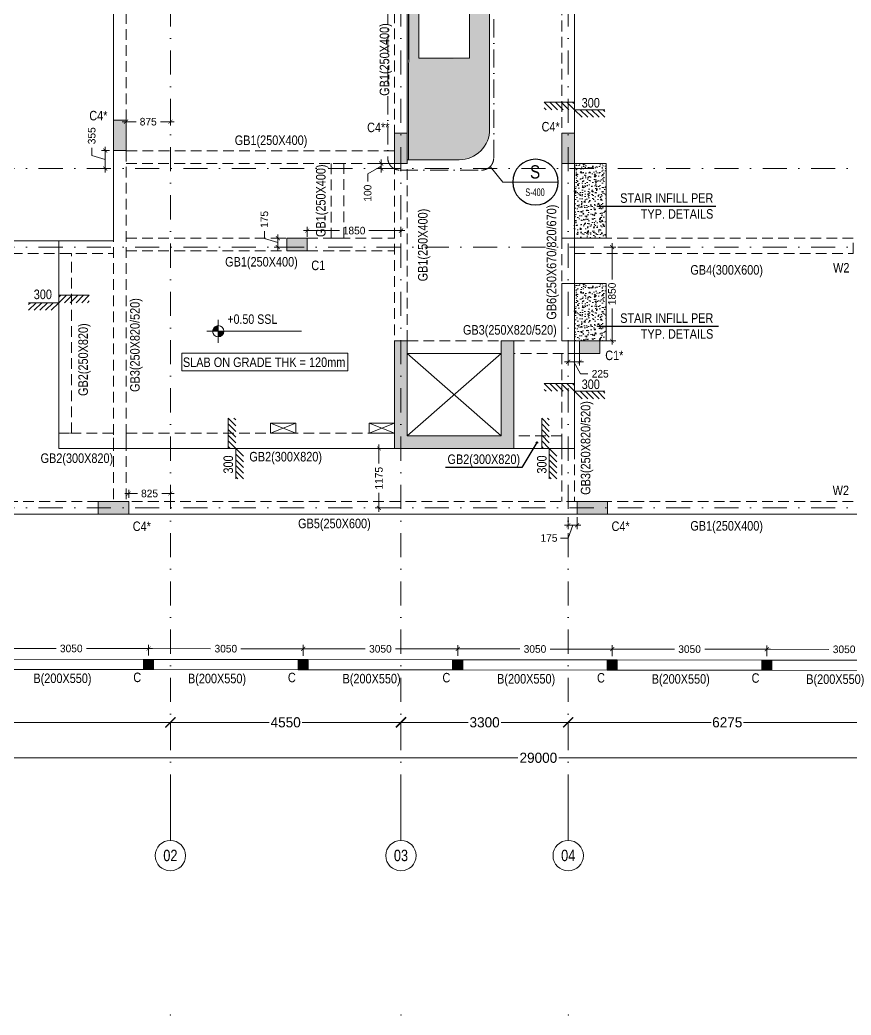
# Model space of a CAD drawing. Header units: millimetres. Extents: x -1760 to 80452, y -34880 to 8596.
# Drawn here: x 13331 to 29732, y -34880 to -15235 of the extents above; entities that cross this region are included whole.
import ezdxf
from ezdxf.enums import TextEntityAlignment as Align

# ---------------------------------------------------------------- set-up
doc = ezdxf.new("R2010")
doc.units = ezdxf.units.MM
doc.header["$LTSCALE"] = 75
for name, pattern in [('Dash Dot 3_16_', [7.9375, 4.7625, -1.5875, 0, -1.5875]), ('DASHDOT2', [12.7, 6.35, -3.175, 0, -3.175]), ('Dot & Dashed', [502.708322, 238.125, -132.291667, 0, -132.291655]), ('Hidden Line', [4.233333, 2.822222, -1.411111])]:
    doc.linetypes.add(name, pattern=pattern)
for name, color, linetype in [('00_A_GRIDS.3D', 1, 'Continuous'), ('02_A_GRIDS.3D', 1, 'Continuous'), ('133-5F Grid$0$A_DIM 75', 1, 'Continuous'), ('133-EDEN HILLS- Grid$0$A_DIM 75', 1, 'Continuous'), ('STR SLABS', 3, 'Continuous')]:
    doc.layers.add(name, color=color, linetype=linetype)
for name, color, linetype, lineweight in [('A-ANNO-SYMB', 150, 'Continuous', 9), ('G-ANNO-DIMS', 111, 'Continuous', 9), ('S-BEAM-IDEN', 2, 'Continuous', 9), ('S-COL', 3, 'Continuous', 13), ('S-COLS-IDEN', 171, 'Continuous', 9), ('S-HATCH', 8, 'Continuous', 9), ('S-SLAB', 3, 'Continuous', 13), ('S-STRS-____-OTLN', 31, 'Continuous', 9), ('TXT', 11, 'Continuous', 9)]:
    doc.layers.add(name, color=color, linetype=linetype, lineweight=lineweight)
doc.styles.add('133-5F Grid$0$TEXT 75', font='GOTHIC.TTF', dxfattribs={"height": 150})
doc.styles.add('236 - NAS Mall_CD_GF Plan$0$TEXT 500', font='GOTHIC.TTF', dxfattribs={"height": 350})
doc.styles.add('Arial', font='arial.ttf', dxfattribs={"width": 0.8, "height": 187.5})
doc.styles.add('Arial Narrow_1', font='ARIALN.TTF', dxfattribs={"height": 187.5})
doc.styles.add('Arial Narrow_2', font='ARIALN.TTF', dxfattribs={"height": 262.5})
doc.styles.add('Arial Narrow_3', font='ARIALN.TTF', dxfattribs={"width": 0.8, "height": 150})
doc.styles.add('GENERATED_STYLE_3', font='arial.ttf', dxfattribs={"width": 0.8})
doc.styles.add('TEXT 100', font='GOTHIC.TTF', dxfattribs={"height": 200})
doc.dimstyles.new('133-5F Grid$0$DIM 75', dxfattribs={"dimtxt": 150, "dimasz": 80, "dimexe": 75, "dimexo": 75, "dimgap": 75, "dimtad": 0, "dimdec": 0, "dimrnd": 5, "dimzin": 0, "dimdsep": 46, "dimtxsty": '133-5F Grid$0$TEXT 75', "dimblk": '133-5F Grid$0$_ARCHTICK', "dimcen": 0, "dimdle": 75, "dimclrd": 256, "dimclre": 256, "dimclrt": 256, "dimadec": 0, "dimazin": 0, "dimtfac": 1, "dimtdec": 0, "dimtmove": 1, "dimatfit": 3, "dimfxl": 160, "dimfxlon": 1, "dimtolj": 1, "dimtzin": 0, "dimlwd": 0, "dimlwe": 0, "dimarcsym": 0})
doc.dimstyles.new('236 - NAS Mall_CD_GF Plan$0$DIM 500', dxfattribs={"dimtxt": 350, "dimasz": 300, "dimexe": 0, "dimexo": 0, "dimgap": 25, "dimtad": 0, "dimdec": 0, "dimrnd": 5, "dimzin": 0, "dimdsep": 46, "dimtxsty": '236 - NAS Mall_CD_GF Plan$0$TEXT 500', "dimblk": '236 - NAS Mall_CD_GF Plan$0$_ARCHTICK', "dimcen": 0, "dimdle": 300, "dimclrd": 256, "dimclre": 256, "dimclrt": 256, "dimadec": 0, "dimazin": 0, "dimtfac": 1, "dimtdec": 0, "dimtmove": 1, "dimatfit": 3, "dimfxl": 1000, "dimfxlon": 1, "dimtolj": 1, "dimtzin": 0, "dimlwd": 0, "dimlwe": 0, "dimarcsym": 0})

# ---------------------------------------------------------------- blocks, each defined once
blk = doc.blocks.new('133-5F Grid$0$_ARCHTICK')
at = {"color": 0, "linetype": 'ByBlock', "const_width": 0.15}
blk.add_lwpolyline([(-0.5, -0.5), (0.5, 0.5)], dxfattribs=at)
blk = doc.blocks.new('*D26')
at = {"layer": '133-EDEN HILLS- Grid$0$A_DIM 75', "lineweight": 0, "transparency": 16777216}
for p, q in [((14748, -17912), (14748, -17762)), ((15100, -17815), (14939, -17815)), ((15014, -17740), (15014, -18245)), ((15014, -17992), (14748, -17912)), ((15095, -18170), (14939, -18170))]:
    blk.add_line(p, q, dxfattribs=at)
at = {"layer": 'Defpoints', "color": 0, "transparency": 16777216}
for p in [(15175, -17815), (15014, -18170), (15170, -18170)]:
    blk.add_point(p, dxfattribs=at)
at = {"layer": '133-EDEN HILLS- Grid$0$A_DIM 75', "lineweight": 0, "transparency": 16777216, "xscale": 80, "yscale": 80, "zscale": 80}
for p, rotation in [((15014, -17815), 90), ((15014, -18170), 270)]:
    blk.add_blockref('133-5F Grid$0$_ARCHTICK', p, dxfattribs=dict(at, rotation=rotation))
at = {"layer": '133-EDEN HILLS- Grid$0$A_DIM 75', "transparency": 16777216, "insert": (14748, -17522), "char_height": 150, "attachment_point": 5, "rotation": 90, "style": '133-5F Grid$0$TEXT 75'}
blk.add_mtext('\\A1;355', dxfattribs=at)
blk = doc.blocks.new('*D27')
at = {"layer": '133-EDEN HILLS- Grid$0$A_DIM 75', "lineweight": 0, "transparency": 16777216}
for p, q in [((15350, -17245), (15622, -17245)), ((15425, -17320), (15425, -17170)), ((16375, -17245), (16103, -17245)), ((16300, -17320), (16300, -17170))]:
    blk.add_line(p, q, dxfattribs=at)
at = {"layer": 'Defpoints', "color": 0, "transparency": 16777216}
for p in [(15425, -17245), (15425, -17395), (16300, -17395)]:
    blk.add_point(p, dxfattribs=at)
at = {"layer": '133-EDEN HILLS- Grid$0$A_DIM 75', "lineweight": 0, "transparency": 16777216, "xscale": 80, "yscale": 80, "zscale": 80, "rotation": 180}
blk.add_blockref('133-5F Grid$0$_ARCHTICK', (15425, -17245), dxfattribs=at)
at = {"layer": '133-EDEN HILLS- Grid$0$A_DIM 75', "lineweight": 0, "transparency": 16777216, "xscale": 80, "yscale": 80, "zscale": 80}
blk.add_blockref('133-5F Grid$0$_ARCHTICK', (16300, -17245), dxfattribs=at)
at = {"layer": '133-EDEN HILLS- Grid$0$A_DIM 75', "transparency": 16777216, "insert": (15863, -17245), "char_height": 150, "attachment_point": 5, "style": '133-5F Grid$0$TEXT 75'}
blk.add_mtext('\\A1;875', dxfattribs=at)
blk = doc.blocks.new('*D28')
at = {"layer": '133-EDEN HILLS- Grid$0$A_DIM 75', "lineweight": 0, "transparency": 16777216}
for p, q in [((20619, -18070), (20384, -18070)), ((20459, -18070), (20459, -17990)), ((20459, -18170), (20459, -18070)), ((20459, -18170), (20459, -18070)), ((20459, -18120), (20193, -18275)), ((20619, -18170), (20384, -18170)), ((20459, -18170), (20459, -18250)), ((20193, -18275), (20193, -18425))]:
    blk.add_line(p, q, dxfattribs=at)
at = {"layer": 'Defpoints', "color": 0, "transparency": 16777216}
for p in [(20459, -18070), (20809, -18070), (20809, -18170)]:
    blk.add_point(p, dxfattribs=at)
at = {"layer": '133-EDEN HILLS- Grid$0$A_DIM 75', "lineweight": 0, "transparency": 16777216, "xscale": 80, "yscale": 80, "zscale": 80}
for p, rotation in [((20459, -18070), 270), ((20459, -18170), 90)]:
    blk.add_blockref('133-5F Grid$0$_ARCHTICK', p, dxfattribs=dict(at, rotation=rotation))
at = {"layer": '133-EDEN HILLS- Grid$0$A_DIM 75', "transparency": 16777216, "insert": (20193, -18655), "char_height": 150, "attachment_point": 5, "rotation": 90, "style": '133-5F Grid$0$TEXT 75'}
blk.add_mtext('\\A1;100', dxfattribs=at)
blk = doc.blocks.new('*D33')
at = {"layer": '133-EDEN HILLS- Grid$0$A_DIM 75', "lineweight": 0, "transparency": 16777216}
for p, q in [((15477, -24670), (15477, -24509)), ((16300, -24670), (16300, -24509)), ((15402, -24584), (15648, -24584)), ((16375, -24584), (16129, -24584))]:
    blk.add_line(p, q, dxfattribs=at)
at = {"layer": 'Defpoints', "color": 0, "transparency": 16777216}
for p in [(15477, -24745), (16300, -24584), (16300, -24745)]:
    blk.add_point(p, dxfattribs=at)
at = {"layer": '133-EDEN HILLS- Grid$0$A_DIM 75', "lineweight": 0, "transparency": 16777216, "xscale": 80, "yscale": 80, "zscale": 80, "rotation": 180}
blk.add_blockref('133-5F Grid$0$_ARCHTICK', (15477, -24584), dxfattribs=at)
at = {"layer": '133-EDEN HILLS- Grid$0$A_DIM 75', "lineweight": 0, "transparency": 16777216, "xscale": 80, "yscale": 80, "zscale": 80}
blk.add_blockref('133-5F Grid$0$_ARCHTICK', (16300, -24584), dxfattribs=at)
at = {"layer": '133-EDEN HILLS- Grid$0$A_DIM 75', "transparency": 16777216, "insert": (15889, -24584), "char_height": 150, "attachment_point": 5, "style": '133-5F Grid$0$TEXT 75'}
blk.add_mtext('\\A1;825', dxfattribs=at)
blk = doc.blocks.new('*D35')
at = {"layer": '133-EDEN HILLS- Grid$0$A_DIM 75', "lineweight": 0, "transparency": 16777216}
for p, q in [((20575, -23695), (20340, -23695)), ((20415, -23620), (20415, -23995)), ((20415, -24945), (20415, -24570)), ((20575, -24870), (20340, -24870))]:
    blk.add_line(p, q, dxfattribs=at)
at = {"layer": 'Defpoints', "color": 0, "transparency": 16777216}
for p in [(20725, -23695), (20415, -24870), (20725, -24870)]:
    blk.add_point(p, dxfattribs=at)
at = {"layer": '133-EDEN HILLS- Grid$0$A_DIM 75', "lineweight": 0, "transparency": 16777216, "xscale": 80, "yscale": 80, "zscale": 80}
for p, rotation in [((20415, -23695), 90), ((20415, -24870), 270)]:
    blk.add_blockref('133-5F Grid$0$_ARCHTICK', p, dxfattribs=dict(at, rotation=rotation))
at = {"layer": '133-EDEN HILLS- Grid$0$A_DIM 75', "transparency": 16777216, "insert": (20415, -24283), "char_height": 150, "attachment_point": 5, "rotation": 90, "style": '133-5F Grid$0$TEXT 75'}
blk.add_mtext('\\A1;1175', dxfattribs=at)
blk = doc.blocks.new('*D13')
at = {"layer": '133-EDEN HILLS- Grid$0$A_DIM 75', "lineweight": 0, "transparency": 16777216}
for p, q in [((24150, -25051), (24150, -25286)), ((24325, -25051), (24325, -25286)), ((24400, -25211), (24075, -25211)), ((24238, -25211), (24150, -25463)), ((24150, -25463), (24000, -25463))]:
    blk.add_line(p, q, dxfattribs=at)
at = {"layer": 'Defpoints', "color": 0, "transparency": 16777216}
for p in [(24150, -24745), (24325, -24745), (24150, -25211)]:
    blk.add_point(p, dxfattribs=at)
at = {"layer": '133-EDEN HILLS- Grid$0$A_DIM 75', "lineweight": 0, "transparency": 16777216, "xscale": 80, "yscale": 80, "zscale": 80, "rotation": 180}
blk.add_blockref('133-5F Grid$0$_ARCHTICK', (24150, -25211), dxfattribs=at)
at = {"layer": '133-EDEN HILLS- Grid$0$A_DIM 75', "lineweight": 0, "transparency": 16777216, "xscale": 80, "yscale": 80, "zscale": 80}
blk.add_blockref('133-5F Grid$0$_ARCHTICK', (24325, -25211), dxfattribs=at)
at = {"layer": '133-EDEN HILLS- Grid$0$A_DIM 75', "transparency": 16777216, "insert": (23771, -25463), "char_height": 150, "attachment_point": 5, "style": '133-5F Grid$0$TEXT 75'}
blk.add_mtext('\\A1;175', dxfattribs=at)
blk = doc.blocks.new('*D14')
at = {"layer": '133-EDEN HILLS- Grid$0$A_DIM 75', "lineweight": 0, "transparency": 16777216}
for p, q in [((24450, -21985), (24075, -21985)), ((24150, -21825), (24150, -22060)), ((24262, -21985), (24390, -22221)), ((24375, -21825), (24375, -22060)), ((24390, -22221), (24540, -22221))]:
    blk.add_line(p, q, dxfattribs=at)
at = {"layer": 'Defpoints', "color": 0, "transparency": 16777216}
for p in [(24150, -21570), (24375, -21570), (24150, -21985)]:
    blk.add_point(p, dxfattribs=at)
at = {"layer": '133-EDEN HILLS- Grid$0$A_DIM 75', "lineweight": 0, "transparency": 16777216, "xscale": 80, "yscale": 80, "zscale": 80, "rotation": 180}
blk.add_blockref('133-5F Grid$0$_ARCHTICK', (24150, -21985), dxfattribs=at)
at = {"layer": '133-EDEN HILLS- Grid$0$A_DIM 75', "lineweight": 0, "transparency": 16777216, "xscale": 80, "yscale": 80, "zscale": 80}
blk.add_blockref('133-5F Grid$0$_ARCHTICK', (24375, -21985), dxfattribs=at)
at = {"layer": '133-EDEN HILLS- Grid$0$A_DIM 75', "transparency": 16777216, "insert": (24781, -22221), "char_height": 150, "attachment_point": 5, "style": '133-5F Grid$0$TEXT 75'}
blk.add_mtext('\\A1;225', dxfattribs=at)
blk = doc.blocks.new('*D15')
at = {"layer": '133-EDEN HILLS- Grid$0$A_DIM 75', "lineweight": 0, "transparency": 16777216}
for p, q in [((25014, -19645), (25014, -20357)), ((24854, -19720), (25089, -19720)), ((25014, -21645), (25014, -20933)), ((24862, -21570), (25089, -21570))]:
    blk.add_line(p, q, dxfattribs=at)
at = {"layer": 'Defpoints', "color": 0, "transparency": 16777216}
for p in [(24683, -19720), (25014, -19720), (24787, -21570)]:
    blk.add_point(p, dxfattribs=at)
at = {"layer": '133-EDEN HILLS- Grid$0$A_DIM 75', "lineweight": 0, "transparency": 16777216, "xscale": 80, "yscale": 80, "zscale": 80}
for p, rotation in [((25014, -19720), 90), ((25014, -21570), 270)]:
    blk.add_blockref('133-5F Grid$0$_ARCHTICK', p, dxfattribs=dict(at, rotation=rotation))
at = {"layer": '133-EDEN HILLS- Grid$0$A_DIM 75', "transparency": 16777216, "insert": (25014, -20645), "char_height": 150, "attachment_point": 5, "rotation": 90, "style": '133-5F Grid$0$TEXT 75'}
blk.add_mtext('\\A1;1850', dxfattribs=at)
blk = doc.blocks.new('*D16')
at = {"layer": '133-EDEN HILLS- Grid$0$A_DIM 75', "lineweight": 0, "transparency": 16777216}
for p, q in [((18155, -19553), (18155, -19403)), ((18420, -19632), (18155, -19553)), ((18580, -19545), (18345, -19545)), ((18420, -19470), (18420, -19795)), ((18580, -19720), (18345, -19720))]:
    blk.add_line(p, q, dxfattribs=at)
at = {"layer": 'Defpoints', "color": 0, "transparency": 16777216}
for p in [(19000, -19545), (18420, -19720), (19000, -19720)]:
    blk.add_point(p, dxfattribs=at)
at = {"layer": '133-EDEN HILLS- Grid$0$A_DIM 75', "lineweight": 0, "transparency": 16777216, "xscale": 80, "yscale": 80, "zscale": 80}
for p, rotation in [((18420, -19545), 90), ((18420, -19720), 270)]:
    blk.add_blockref('133-5F Grid$0$_ARCHTICK', p, dxfattribs=dict(at, rotation=rotation))
at = {"layer": '133-EDEN HILLS- Grid$0$A_DIM 75', "transparency": 16777216, "insert": (18155, -19174), "char_height": 150, "attachment_point": 5, "rotation": 90, "style": '133-5F Grid$0$TEXT 75'}
blk.add_mtext('\\A1;175', dxfattribs=at)
blk = doc.blocks.new('*D17')
at = {"layer": '133-EDEN HILLS- Grid$0$A_DIM 75', "lineweight": 0, "transparency": 16777216}
for p, q in [((18925, -19395), (19637, -19395)), ((19000, -19520), (19000, -19320)), ((20925, -19395), (20213, -19395)), ((20850, -19520), (20850, -19320))]:
    blk.add_line(p, q, dxfattribs=at)
at = {"layer": 'Defpoints', "color": 0, "transparency": 16777216}
for p in [(20850, -19395), (19000, -19595), (20850, -19595)]:
    blk.add_point(p, dxfattribs=at)
at = {"layer": '133-EDEN HILLS- Grid$0$A_DIM 75', "lineweight": 0, "transparency": 16777216, "xscale": 80, "yscale": 80, "zscale": 80, "rotation": 180}
blk.add_blockref('133-5F Grid$0$_ARCHTICK', (19000, -19395), dxfattribs=at)
at = {"layer": '133-EDEN HILLS- Grid$0$A_DIM 75', "lineweight": 0, "transparency": 16777216, "xscale": 80, "yscale": 80, "zscale": 80}
blk.add_blockref('133-5F Grid$0$_ARCHTICK', (20850, -19395), dxfattribs=at)
at = {"layer": '133-EDEN HILLS- Grid$0$A_DIM 75', "transparency": 16777216, "insert": (19925, -19395), "char_height": 150, "attachment_point": 5, "style": '133-5F Grid$0$TEXT 75'}
blk.add_mtext('\\A1;1850', dxfattribs=at)
blk = doc.blocks.new('Standard grid marker')
at = {"layer": '00_A_GRIDS.3D', "linetype": 'DASHDOT2', "lineweight": 0}
blk.add_line((1000, 0), (33692, 0), dxfattribs=at)
at = {"layer": '00_A_GRIDS.3D', "linetype": 'Dot & Dashed', "lineweight": 0}
blk.add_line((33692, 0), (34692, 0), dxfattribs=at)
at = {"layer": '00_A_GRIDS.3D', "linetype": 'Continuous', "lineweight": 0}
blk.add_circle((34992, 0), 300, dxfattribs=at)
at = {"layer": '00_A_GRIDS.3D', "linetype": 'Dot & Dashed', "lineweight": 0}
blk.add_point((38140, 0), dxfattribs=at)
blk.add_point((38140, 0), dxfattribs=at)
at = {"layer": '00_A_GRIDS.3D', "lineweight": 0, "style": 'GENERATED_STYLE_3'}
for tag, p in [('AC_MarkerText_1_0', (-464, -51)), ('AC_MarkerText_1_1', (34828, -51))]:
    blk.add_attdef(tag, text='', height=225, rotation=90, dxfattribs=at).set_placement(p, align=Align.TOP_CENTER)
blk = doc.blocks.new('Standard grid marker_2')
at = {"layer": '00_A_GRIDS.3D', "linetype": 'DASHDOT2', "lineweight": 0}
blk.add_line((1000, 0), (50581, 0), dxfattribs=at)
at = {"layer": '00_A_GRIDS.3D', "lineweight": 0, "style": 'GENERATED_STYLE_3'}
for tag, p in [('AC_MarkerText_1_0', (-300, -215)), ('AC_MarkerText_1_1', (51881, -215))]:
    blk.add_attdef(tag, text='', height=225, rotation=180, dxfattribs=at).set_placement(p, align=Align.TOP_CENTER)
blk = doc.blocks.new('236 - NAS Mall_CD_GF Plan$0$_ARCHTICK')
at = {"color": 0, "linetype": 'ByBlock', "const_width": 0.15}
blk.add_lwpolyline([(-0.5, -0.5), (0.5, 0.5)], dxfattribs=at)
blk = doc.blocks.new('*D56')
at = {"layer": '02_A_GRIDS.3D', "lineweight": 0, "transparency": 16777216}
for p, q in [((9075, -29102), (12519, -29102)), ((9375, -29524), (9375, -29102)), ((16600, -29102), (13156, -29102)), ((16300, -29524), (16300, -29102))]:
    blk.add_line(p, q, dxfattribs=at)
at = {"layer": 'Defpoints', "color": 0, "transparency": 16777216}
for p in [(16300, -29102), (9375, -29524), (16300, -29524)]:
    blk.add_point(p, dxfattribs=at)
at = {"layer": '02_A_GRIDS.3D', "lineweight": 0, "transparency": 16777216, "xscale": 200, "yscale": 200, "zscale": 200, "rotation": 180}
blk.add_blockref('236 - NAS Mall_CD_GF Plan$0$_ARCHTICK', (9375, -29102), dxfattribs=at)
at = {"layer": '02_A_GRIDS.3D', "lineweight": 0, "transparency": 16777216, "xscale": 200, "yscale": 200, "zscale": 200}
blk.add_blockref('236 - NAS Mall_CD_GF Plan$0$_ARCHTICK', (16300, -29102), dxfattribs=at)
at = {"layer": '02_A_GRIDS.3D', "transparency": 16777216, "insert": (12838, -29102), "char_height": 200, "attachment_point": 5, "style": 'TEXT 100'}
blk.add_mtext('\\A1;6925', dxfattribs=at)
blk = doc.blocks.new('*D57')
at = {"layer": '02_A_GRIDS.3D', "lineweight": 0, "transparency": 16777216}
for p, q in [((16000, -29102), (18249, -29102)), ((16300, -29524), (16300, -29102)), ((21150, -29102), (18901, -29102)), ((20850, -29524), (20850, -29102))]:
    blk.add_line(p, q, dxfattribs=at)
at = {"layer": 'Defpoints', "color": 0, "transparency": 16777216}
for p in [(20850, -29102), (16300, -29524), (20850, -29524)]:
    blk.add_point(p, dxfattribs=at)
at = {"layer": '02_A_GRIDS.3D', "lineweight": 0, "transparency": 16777216, "xscale": 200, "yscale": 200, "zscale": 200, "rotation": 180}
blk.add_blockref('236 - NAS Mall_CD_GF Plan$0$_ARCHTICK', (16300, -29102), dxfattribs=at)
at = {"layer": '02_A_GRIDS.3D', "lineweight": 0, "transparency": 16777216, "xscale": 200, "yscale": 200, "zscale": 200}
blk.add_blockref('236 - NAS Mall_CD_GF Plan$0$_ARCHTICK', (20850, -29102), dxfattribs=at)
at = {"layer": '02_A_GRIDS.3D', "transparency": 16777216, "insert": (18575, -29102), "char_height": 200, "attachment_point": 5, "style": 'TEXT 100'}
blk.add_mtext('\\A1;4550', dxfattribs=at)
blk = doc.blocks.new('*D58')
at = {"layer": '02_A_GRIDS.3D', "lineweight": 0, "transparency": 16777216}
for p, q in [((20550, -29102), (22176, -29102)), ((20850, -29524), (20850, -29102)), ((24450, -29102), (22824, -29102)), ((24150, -29524), (24150, -29102))]:
    blk.add_line(p, q, dxfattribs=at)
at = {"layer": 'Defpoints', "color": 0, "transparency": 16777216}
for p in [(24150, -29102), (20850, -29524), (24150, -29524)]:
    blk.add_point(p, dxfattribs=at)
at = {"layer": '02_A_GRIDS.3D', "lineweight": 0, "transparency": 16777216, "xscale": 200, "yscale": 200, "zscale": 200, "rotation": 180}
blk.add_blockref('236 - NAS Mall_CD_GF Plan$0$_ARCHTICK', (20850, -29102), dxfattribs=at)
at = {"layer": '02_A_GRIDS.3D', "lineweight": 0, "transparency": 16777216, "xscale": 200, "yscale": 200, "zscale": 200}
blk.add_blockref('236 - NAS Mall_CD_GF Plan$0$_ARCHTICK', (24150, -29102), dxfattribs=at)
at = {"layer": '02_A_GRIDS.3D', "transparency": 16777216, "insert": (22500, -29102), "char_height": 200, "attachment_point": 5, "style": 'TEXT 100'}
blk.add_mtext('\\A1;3300', dxfattribs=at)
blk = doc.blocks.new('*D59')
at = {"layer": '02_A_GRIDS.3D', "lineweight": 0, "transparency": 16777216}
for p, q in [((23850, -29102), (26969, -29102)), ((24150, -29524), (24150, -29102)), ((30725, -29102), (27606, -29102)), ((30425, -29524), (30425, -29102))]:
    blk.add_line(p, q, dxfattribs=at)
at = {"layer": 'Defpoints', "color": 0, "transparency": 16777216}
for p in [(30425, -29102), (24150, -29524), (30425, -29524)]:
    blk.add_point(p, dxfattribs=at)
at = {"layer": '02_A_GRIDS.3D', "lineweight": 0, "transparency": 16777216, "xscale": 200, "yscale": 200, "zscale": 200, "rotation": 180}
blk.add_blockref('236 - NAS Mall_CD_GF Plan$0$_ARCHTICK', (24150, -29102), dxfattribs=at)
at = {"layer": '02_A_GRIDS.3D', "lineweight": 0, "transparency": 16777216, "xscale": 200, "yscale": 200, "zscale": 200}
blk.add_blockref('236 - NAS Mall_CD_GF Plan$0$_ARCHTICK', (30425, -29102), dxfattribs=at)
at = {"layer": '02_A_GRIDS.3D', "transparency": 16777216, "insert": (27288, -29102), "char_height": 200, "attachment_point": 5, "style": 'TEXT 100'}
blk.add_mtext('\\A1;6275', dxfattribs=at)
blk = doc.blocks.new('*D61')
at = {"layer": '02_A_GRIDS.3D', "lineweight": 0, "transparency": 16777216}
for p, q in [((9375, -29380), (9375, -29802)), ((38375, -29380), (38375, -29802)), ((9075, -29802), (23159, -29802)), ((38675, -29802), (23963, -29802))]:
    blk.add_line(p, q, dxfattribs=at)
at = {"layer": 'Defpoints', "color": 0, "transparency": 16777216}
for p in [(9375, -29380), (38375, -29380), (38375, -29802)]:
    blk.add_point(p, dxfattribs=at)
at = {"layer": '02_A_GRIDS.3D', "lineweight": 0, "transparency": 16777216, "xscale": 200, "yscale": 200, "zscale": 200, "rotation": 180}
blk.add_blockref('236 - NAS Mall_CD_GF Plan$0$_ARCHTICK', (9375, -29802), dxfattribs=at)
at = {"layer": '02_A_GRIDS.3D', "lineweight": 0, "transparency": 16777216, "xscale": 200, "yscale": 200, "zscale": 200}
blk.add_blockref('236 - NAS Mall_CD_GF Plan$0$_ARCHTICK', (38375, -29802), dxfattribs=at)
at = {"layer": '02_A_GRIDS.3D', "transparency": 16777216, "insert": (23561, -29802), "char_height": 200, "attachment_point": 5, "style": 'TEXT 100'}
blk.add_mtext('\\A1;29000', dxfattribs=at)
blk = doc.blocks.new('WYE_ST-ANN_S_SLAB STEP_R13 - WYE_ST-ANN_S_SLAB STEP_R13-611013-VILLA E - LOWER ROOF')
at = {"layer": 'TXT'}
for p, q in [((-7.5, 0), (-8.01, -0.51)), ((0, 0), (-8.01, 0)), ((-6, 0), (-8, -2)), ((-4.5, 0), (-6.5, -2)), ((-3, 0), (-5, -2)), ((-1.5, 0), (-3.5, -2)), ((0, 0), (-2, -2)), ((0, 2), (0, 0)), ((0, 1.5), (0.5, 2)), ((0, 0), (2, 2)), ((8, 2), (0, 2)), ((1.5, 0), (3.5, 2)), ((3, 0), (5, 2)), ((4.5, 0), (6.5, 2)), ((6, 0), (8, 2)), ((7.5, 0), (8, 0.5))]:
    blk.add_line(p, q, dxfattribs=at)
blk = doc.blocks.new('Spot Elevations - WYE_Spot Elevation - Target Filled-619581-VILLA E - FIRST FLOOR')
at = {"layer": 'G-ANNO-DIMS'}
h = blk.add_hatch(color=256, dxfattribs=at)
edge = h.paths.add_edge_path(flags=0)
edge.add_line((0, 0), (-1.5, 0))
edge.add_arc((0, 0), 1.5, 90, 180, ccw=False)
edge.add_line((0, 1.5), (0, 0))
h = blk.add_hatch(color=256, dxfattribs=at)
edge = h.paths.add_edge_path(flags=0)
edge.add_line((0, 0), (1.5, 0))
edge.add_arc((0, 0), 1.5, 270, 360, ccw=False)
edge.add_line((0, -1.5), (0, 0))
for p, q in [((0, -3), (0, 3)), ((-3, 0), (3.01, 0))]:
    blk.add_line(p, q, dxfattribs=at)
blk.add_circle((0, 0), 1.5, dxfattribs=at)
blk = doc.blocks.new('*U81')
at = {"layer": 'S-HATCH'}
blk.add_hatch(color=256, dxfattribs=at).paths.add_polyline_path([(200, -100), (0, -100), (0, 100), (200, 100)])
at = {"layer": 'S-COL'}
blk.add_lwpolyline([(200, -100), (0, -100), (0, 100), (200, 100)], close=True, dxfattribs=at)
at = {"layer": 'S-COLS-IDEN', "insert": (400, 160), "char_height": 187, "width": 330.7, "attachment_point": 1, "rotation": 180.0613, "style": 'Arial Narrow_1'}
blk.add_mtext('C', dxfattribs=at)
blk = doc.blocks.new('*U82')
at = {"layer": 'S-COL', "color": 0, "linetype": 'ByBlock', "lineweight": -2, "transparency": 16777216, "rotation": 179.9387203752178}
for p in [(15969, -27960), (19019, -27963), (22069, -27966), (25119, -27969), (28169, -27973)]:
    blk.add_blockref('*U81', p, dxfattribs=at)
blk = doc.blocks.new('*D105')
at = {"layer": '133-EDEN HILLS- Grid$0$A_DIM 75', "lineweight": 0, "transparency": 16777216}
for p, q in [((25, 314), (1325, 314)), ((100, 175), (100, 389)), ((3225, 314), (1924, 314)), ((3150, 175), (3150, 389))]:
    blk.add_line(p, q, dxfattribs=at)
at = {"layer": 'Defpoints', "color": 0, "transparency": 16777216}
for p in [(3150, 314), (100, 100), (3150, 100)]:
    blk.add_point(p, dxfattribs=at)
at = {"layer": '133-EDEN HILLS- Grid$0$A_DIM 75', "lineweight": 0, "transparency": 16777216, "xscale": 80, "yscale": 80, "zscale": 80}
for p, rotation in [((100, 314), 179.9997332769825), ((3150, 314), 359.9997332769825)]:
    blk.add_blockref('133-5F Grid$0$_ARCHTICK', p, dxfattribs=dict(at, rotation=rotation))
at = {"layer": '133-EDEN HILLS- Grid$0$A_DIM 75', "transparency": 16777216, "insert": (1625, 314), "char_height": 150, "attachment_point": 5, "rotation": 359.9997, "style": '133-5F Grid$0$TEXT 75'}
blk.add_mtext('\\A1;3050', dxfattribs=at)
blk = doc.blocks.new('A$C0ffac333')
at = {"layer": 'S-HATCH'}
h = blk.add_hatch(dxfattribs=at)
h.set_pattern_fill('AR-CONC', color=3)
h.set_pattern_definition([(50, (74362.15, 10351.09), (182.18467, -15.9391), [19.05, -209.55]), (355, (74362.15, 10351.09), (-35.2434, 191.05685), [15.24, -167.6406]), (100.45144, (74377.33, 10349.76), (146.94125, 175.11775), [16.19, -178.09024]), (46.1842, (74362.15, 10401.89), (271.07904, -42.0423), [28.575, -314.325]), (96.63556, (74384.74, 10398.38), (237.4041, 247.4261), [24.285, -267.1356]), (351.18415, (74362.15, 10401.89), (237.4041, 247.4261), [22.86, -251.4597]), (21, (74387.55, 10389.19), (151.6144, -102.2652), [19.05, -209.55]), (326, (74387.55, 10389.19), (61.80203, 184.18797), [15.24, -167.64]), (71.45144, (74400.19, 10380.66), (213.4164, 81.92277), [16.19, -178.08994]), (37.5, (74362.15, 10351.085), (3.088603, 84.55504), [0, -165.608, 0, -170.18, 0, -168.275]), (7.5, (74362.15, 10351.085), (66.81966, 100.18057), [0, -97.028, 0, -161.798, 0, -64.135]), (327.5, (74305.51, 10351.085), (135.590595, -5.728744), [0, -63.5, 0, -198.12, 0, -262.89]), (317.5, (74280.11, 10351.09), (148.12918, 25.4265), [0, -82.55, 0, -131.572, 0, -186.69])])
edge = h.paths.add_edge_path()
edge.add_line((1750, -75), (150, -75))
edge.add_line((150, -75), (151, -1575))
edge.add_line((151, -1575), (1551, -1575))
edge.add_line((1551, -1575), (1543, -3075))
edge.add_line((1543, -3075), (152, -2477))
edge.add_line((152, -2477), (152, -4665))
edge.add_line((152, -4665), (1350, -4660))
edge.add_line((1350, -4660), (1350, -6540))
edge.add_line((1350, -6540), (350, -6520))
edge.add_line((350, -6520), (350, -4680))
edge.add_line((350, -4680), (154, -4681))
edge.add_line((154, -4681), (150, -8525))
edge.add_line((150, -8525), (1150, -8525))
edge.add_arc((1150, -7925), 600, 270.0174, 360.0175)
edge.add_line((1750, -7925), (1750, -75))
at = {"layer": 'S-SLAB'}
for p, q in [((125, -75), (125, -2465)), ((150, -75), (150, -2476)), ((1575, -75), (1575, -75)), ((150, -675), (1550, -675)), ((1550, -3078), (1550, -675)), ((150, -1575), (1550, -1575)), ((150, -1875), (1550, -1875)), ((150, -2175), (1550, -2175)), ((152, -2477), (1552, -2477)), ((1550, -2775), (850, -2775)), ((150, -6545), (152, -4665))]:
    blk.add_line(p, q, dxfattribs=at)
at = {"layer": 'S-SLAB', "linetype": 'Hidden Line'}
blk.add_line((125, -3397), (125, -700), dxfattribs=at)
at = {"layer": 'S-SLAB'}
for points in [[(150, -8525), (125, -8525), (125, -75), (150, -75)], [(125, -2465), (819, -2763), (850, -2692), (851, -2862), (881, -2790), (1550, -3078)], [(350, -4680), (1351, -4676), (1350, -6520), (350, -6520), (350, -4680)]]:
    blk.add_lwpolyline(points, dxfattribs=at)
blk.add_lwpolyline([(154, -4680), (152, -4680), (150, -8525), (1150, -8525, 0.414214), (1750, -7925), (1750, -75), (150, -75), (151, -1575), (1551, -1575), (1543, -3075), (152, -2477), (154, -4681)], format="xyb", dxfattribs=at)
at = {"layer": 'S-STRS-____-OTLN'}
for p, q in [((850, -75), (852, -2477)), ((851, -2477), (150, -2175)), ((851, -2477), (1550, -2175))]:
    blk.add_line(p, q, dxfattribs=at)
blk.add_circle((850, -75), 50, dxfattribs=at)
blk = doc.blocks.new('Structural Plan - CALLOUT_HEAD-1486035-VILLA E - FIRST FLOOR')
at = {"layer": 'A-ANNO-SYMB'}
blk.add_line((-6, 0), (6, 0), dxfattribs=at)
at = {"layer": 'A-ANNO-SYMB', "lineweight": 30}
for start, end in [(360, 180), (180, 360)]:
    blk.add_arc((0, 0), 6, start, end, dxfattribs=at)
blk = doc.blocks.new('A$C4a4eef1e')
at = {"layer": 'A-ANNO-SYMB'}
for q in [(327, -361), (777, -666)]:
    blk.add_line((579, -666), q, dxfattribs=at)
at = {"layer": 'A-ANNO-SYMB', "linetype": 'Dash Dot 3_16_'}
blk.add_lwpolyline([(-1693, 8171), (-1693, -192, 0.414214), (-1455, -431), (158, -431, 0.414214), (397, -192), (397, 8171, 0.414214), (158, 8410), (-1455, 8410, 0.414214)], format="xyb", close=True, dxfattribs=at)
at = {"layer": 'A-ANNO-SYMB', "xscale": 74.99999999999996, "yscale": 74.99999999999996, "zscale": 74.99999999999996}
blk.add_blockref('Structural Plan - CALLOUT_HEAD-1486035-VILLA E - FIRST FLOOR', (1222, -666), dxfattribs=at)
at = {"layer": 'A-ANNO-SYMB', "lineweight": 30, "insert": (1314, -335), "char_height": 262, "width": 204.43, "attachment_point": 3, "style": 'Arial Narrow_2'}
blk.add_mtext('S', dxfattribs=at)
at = {"layer": 'A-ANNO-SYMB', "lineweight": 20, "insert": (1403, -793), "char_height": 150, "width": 461.77, "attachment_point": 3, "style": 'Arial Narrow_3'}
blk.add_mtext('S-400', dxfattribs=at)
blk = doc.blocks.new('*U87')
at = {"layer": 'S-SLAB'}
blk.add_lwpolyline([(199.9, 100.2), (3049.9, 100), (3050.1, -100), (200.1, -99.8)], close=True, dxfattribs=at)
at = {"layer": 'S-BEAM-IDEN', "insert": (878.2, -181), "char_height": 187.5, "width": 1713.653, "attachment_point": 1, "rotation": 0.06101, "style": 'Arial Narrow_1'}
blk.add_mtext('B(200X550)', dxfattribs=at)
at = {"layer": '133-EDEN HILLS- Grid$0$A_DIM 75'}
dim = blk.add_aligned_dim(p1=(99.9, 100.1), p2=(3149.9, 100.1), distance=213.5, dimstyle='133-5F Grid$0$DIM 75', dxfattribs=at)
dim.commit()
dim.dimension.update_dxf_attribs({"geometry": '*D105', "text_midpoint": (1624.9, 313.6)})
blk = doc.blocks.new('*U88')
at = {"layer": 'S-SLAB', "color": 0, "linetype": 'ByBlock', "lineweight": -2, "transparency": 16777216, "rotation": 359.9389870982365}
for p in [(12719, -27956), (15769, -27960), (18819, -27963), (21869, -27966), (24919, -27969), (27969, -27973)]:
    blk.add_blockref('*U87', p, dxfattribs=at)

msp = doc.modelspace()

# ---------------------------------------------------------------- hatches: boundary and pattern name
at = {"layer": 'S-HATCH'}
for points in [[(15425, -17214.9), (15175, -17214.9), (15175, -17814.9), (15425, -17814.9)], [(20975, -17470), (20725, -17470), (20725, -18070), (20975, -18070)], [(24275, -17470), (24025, -17470), (24025, -18070.2), (24275, -18070.2)], [(19000, -19793.8), (19000, -19545), (18600, -19545), (18600, -19793.8)], [(23075.1, -21570), (23075.1, -23695.1), (20725, -23695.1), (20725, -21570), (20975, -21570), (20975, -23445.1), (22825.1, -23445.1), (22825.1, -21570)], [(24774.9, -21570), (24774.9, -21820), (24374.9, -21820), (24374.9, -21570)], [(14877.3, -24745), (15477.3, -24745), (15477.3, -24995), (14877.3, -24995)], [(24925, -24745), (24325, -24745), (24325, -24994.8), (24925, -24994.8)]]:
    msp.add_hatch(color=256, dxfattribs=at).paths.add_polyline_path(points)
h = msp.add_hatch(dxfattribs=at)
h.set_pattern_fill('AR-CONC', color=3)
h.set_pattern_definition([(50, (6e-06, -9974.54), (182.1847, -15.9391), [19.05, -209.55]), (355, (6e-06, -9974.54), (-35.2434, 191.0568), [15.24, -167.6406]), (100.45144, (15.18, -9975.87), (146.9412, 175.1178), [16.19, -178.0902]), (46.1842, (6e-06, -9923.74), (271.079, -42.0423), [28.575, -314.325]), (96.6356, (22.6, -9927.24), (237.4041, 247.426), [24.285, -267.1356]), (351.1842, (6e-06, -9923.74), (237.404, 247.426), [22.86, -251.4597]), (21, (25.4, -9936.44), (151.6144, -102.2652), [19.05, -209.55]), (326, (25.4, -9936.44), (61.802, 184.188), [15.24, -167.64]), (71.45144, (38.03, -9944.96), (213.4164, 81.9228), [16.19, -178.09]), (37.5, (6e-06, -9974.54), (3.0886, 84.55504), [0, -165.608, 0, -170.18, 0, -168.275]), (7.5, (6e-06, -9974.54), (66.81966, 100.18057), [0, -97.028, 0, -161.798, 0, -64.135]), (327.5, (-56.64, -9974.54), (135.5906, -5.72874), [0, -63.5, 0, -198.12, 0, -262.89]), (317.5, (-82.04, -9974.54), (148.1292, 25.4265), [0, -82.55, 0, -131.572, 0, -186.69])])
h.paths.add_polyline_path([(24900, -18070.2), (24275, -18070.2), (24275, -19544.9), (24900, -19544.9)])
h = msp.add_hatch(dxfattribs=at)
h.set_pattern_fill('AR-CONC', color=3)
h.set_pattern_definition([(50, (6e-06, -12344.67), (182.1847, -15.9391), [19.05, -209.55]), (355, (6e-06, -12344.67), (-35.2434, 191.0568), [15.24, -167.6406]), (100.45144, (15.18, -12346), (146.9412, 175.1178), [16.19, -178.0902]), (46.1842, (6e-06, -12293.87), (271.079, -42.0423), [28.575, -314.325]), (96.6356, (22.6, -12297.38), (237.4041, 247.426), [24.285, -267.1356]), (351.1842, (6e-06, -12293.87), (237.404, 247.426), [22.86, -251.4597]), (21, (25.4, -12306.57), (151.6144, -102.2652), [19.05, -209.55]), (326, (25.4, -12306.57), (61.802, 184.188), [15.24, -167.64]), (71.45144, (38.03, -12315.1), (213.4164, 81.9228), [16.19, -178.09]), (37.5, (6e-06, -12344.67), (3.0886, 84.55504), [0, -165.608, 0, -170.18, 0, -168.275]), (7.5, (6e-06, -12344.67), (66.81966, 100.18057), [0, -97.028, 0, -161.798, 0, -64.135]), (327.5, (-56.64, -12344.67), (135.5906, -5.72874), [0, -63.5, 0, -198.12, 0, -262.89]), (317.5, (-82.04, -12344.67), (148.1292, 25.4265), [0, -82.55, 0, -131.572, 0, -186.69])])
h.paths.add_polyline_path([(24900, -20440), (24275, -20440), (24275, -21570), (24900, -21570)])

# ---------------------------------------------------------------- linework, layer by layer
at = {"layer": '133-5F Grid$0$A_DIM 75', "color": 1}
for p, q in [((23532.4, -23578.9), (23237.3, -24072.8)), ((23237.3, -24072.8), (21729.3, -24072.8))]:
    msp.add_line(p, q, dxfattribs=at)
for points in [[(27061.7, -18916), (24779.4, -18916)], [(27116.6, -21285.7), (24779.4, -21285.7)]]:
    msp.add_lwpolyline(points, dxfattribs=at)
at = {"layer": 'G-ANNO-DIMS'}
for p, q in [((17346.1, -21382), (17245.2, -21382)), ((18887.6, -21382), (17346.1, -21382))]:
    msp.add_line(p, q, dxfattribs=at)
at = {"layer": 'S-COL'}
for points in [[(15425, -17214.9), (15175, -17214.9), (15175, -17814.9), (15425, -17814.9)], [(20975, -17470), (20725, -17470), (20725, -18070), (20975, -18070)], [(24275, -17470), (24025, -17470), (24025, -18070.2), (24275, -18070.2)], [(19000, -19793.8), (19000, -19545), (18600, -19545), (18600, -19793.8), (19000, -19793.8)], [(23075.1, -21570), (23075.1, -23695.1), (20725, -23695.1), (20725, -21570), (20975, -21570), (20975, -23445.1), (22825.1, -23445.1), (22825.1, -21570)], [(24774.9, -21570), (24774.9, -21820), (24374.9, -21820), (24374.9, -21570)], [(14877.3, -24745), (15477.3, -24745), (15477.3, -24995), (14877.3, -24995)], [(24925, -24745), (24325, -24745), (24325, -24994.8), (24925, -24994.8)]]:
    msp.add_lwpolyline(points, close=True, dxfattribs=at)
at = {"layer": 'S-SLAB', "linetype": 'Hidden Line'}
for p, q in [((24025, -10170), (24025, -17470)), ((15425, -17214.9), (15425, -11320)), ((20725, -14769.4), (20725, -17470)), ((20975, -17470), (20975, -14769.4)), ((15175, -17814.9), (15175, -24745)), ((15425, -17814.9), (15425, -24745)), ((20725, -18070), (20725, -21570)), ((20975, -21570), (20975, -18070)), ((24025, -18070.2), (24025, -18807.5)), ((15425, -19545), (18600, -19545)), ((19000, -19545), (20725, -19545)), ((24025, -19544.9), (24025, -20440)), ((15425, -19793.8), (18600, -19793.8)), ((19000, -19793.8), (20725, -19793.8)), ((9675, -19845), (15175, -19845)), ((24025, -21005), (24025, -21570)), ((24025, -21820), (24025, -23695)), ((24025, -23695), (24025, -24745)), ((24275, -23695), (24275, -24745)), ((14877.3, -24745), (9675, -24744.8)), ((24325, -24745), (15477.3, -24745)), ((29775, -24745), (24925, -24745))]:
    msp.add_line(p, q, dxfattribs=at)
at = {"layer": 'S-SLAB'}
for p, q in [((24275, -10170), (24275, -17470)), ((24275, -18070.2), (24275, -19519.9)), ((14100.3, -19595), (14100.3, -23695)), ((24275, -19519.9), (24275, -21820)), ((22825.1, -21820.1), (20975, -23445.1)), ((20975, -21820.1), (22825.1, -23445.1)), ((24275, -21820), (24275, -23695)), ((18775, -23195), (18275, -23395)), ((18275, -23195), (18775, -23395)), ((20225, -23395), (20725, -23195)), ((20225, -23195), (20725, -23395)), ((14100.3, -23695), (24275, -23695))]:
    msp.add_line(p, q, dxfattribs=at)
for points in [[(3675, -19595), (15175, -19595), (15175, -8045), (12125, -8045), (12125, -3095), (20975, -3095.9), (20975, -4250), (24025, -4250), (24025, -3095.9), (40549.9, -3095), (40550.1, -9595), (31775, -9594.4), (31775, -18045.1), (37325, -18045.1), (37325, -24994.9), (3675, -24994.9)], [(24900, -18070.2), (24025, -18070.2), (24025, -19544.9), (24900, -19544.9)], [(24900, -20440), (24025, -20440), (24025, -21570), (24900, -21570)], [(18275, -23195), (18775, -23195), (18775, -23395), (18275, -23395)], [(20225, -23195), (20725, -23195), (20725, -23395), (20225, -23395)]]:
    msp.add_lwpolyline(points, close=True, dxfattribs=at)
at = {"layer": 'S-SLAB', "linetype": 'Hidden Line'}
for points in [[(15425, -18070), (20725, -18070), (20725, -17820), (15425, -17820)], [(19474.8, -19545), (19724.8, -19545), (19724.8, -18070), (19474.8, -18070)], [(29775, -19544.9), (24275, -19544.9), (24275, -19844.9), (29775, -19844.9)], [(14100.3, -23394.8), (14350.3, -23394.8), (14350.3, -19845), (14100.3, -19845)], [(15175, -23395), (14100.3, -23394.8), (14100.3, -23694.9), (15175, -23695.1)], [(20725, -23395), (15425, -23394.8), (15425, -23694.9), (20725, -23695.1)], [(24025, -23445), (23075.1, -23445), (23075.1, -23695), (24025, -23695)]]:
    msp.add_lwpolyline(points, close=True, dxfattribs=at)
for points in [[(20975, -21570), (22825.1, -21570)], [(23075.1, -21570), (24374.9, -21570), (24374.9, -21820), (23075.1, -21820)]]:
    msp.add_lwpolyline(points, dxfattribs=at)
at = {"layer": 'S-SLAB'}
msp.add_lwpolyline([(20975, -21820), (22825.1, -21820)], dxfattribs=at)
at = {"layer": 'STR SLABS', "color": 1}
for centre in [(24779.4, -18916), (24779.4, -21285.7), (23532.4, -23578.9)]:
    msp.add_circle(centre, 13.6, dxfattribs=at)
at = {"layer": 'TXT', "flags": 128}
msp.add_lwpolyline([(16528.4, -21815.1), (19800.3, -21815.1), (19800.3, -22165.4), (16528.4, -22165.4)], close=True, dxfattribs=at)

# ---------------------------------------------------------------- block references
at = {"layer": '00_A_GRIDS.3D', "linetype": 'Continuous', "zscale": 1000, "rotation": 180}
for p in [(50421.5, -18169.6), (50421.5, -19719.9), (50421.5, -24870)]:
    msp.add_blockref('Standard grid marker_2', p, dxfattribs=at)
at = {"layer": '02_A_GRIDS.3D', "linetype": 'Dot & Dashed'}
ref = msp.add_blockref('Standard grid marker', (16300, 3259.6), dxfattribs=dict(at, zscale=1000, rotation=270))
ref.add_attrib('AC_MarkerText_1_1', '02', dxfattribs={"layer": '00_A_GRIDS.3D', "color": 7, "lineweight": 0, "height": 225, "rotation": 360, "style": 'GENERATED_STYLE_3', "width": 0.8}).set_placement((16300, -31616.5), align=Align.TOP_CENTER)
ref = msp.add_blockref('Standard grid marker', (20850, 3259.6), dxfattribs=dict(at, zscale=1000, rotation=270))
ref.add_attrib('AC_MarkerText_1_1', '03', dxfattribs={"layer": '00_A_GRIDS.3D', "color": 7, "lineweight": 0, "height": 225, "rotation": 360, "style": 'GENERATED_STYLE_3', "width": 0.8}).set_placement((20850, -31616.5), align=Align.TOP_CENTER)
ref = msp.add_blockref('Standard grid marker', (24150, 3259.6), dxfattribs=dict(at, zscale=1000, rotation=270))
ref.add_attrib('AC_MarkerText_1_1', '04', dxfattribs={"layer": '00_A_GRIDS.3D', "color": 7, "lineweight": 0, "height": 225, "rotation": 360, "style": 'GENERATED_STYLE_3', "width": 0.8}).set_placement((24150, -31616.5), align=Align.TOP_CENTER)
at = {"layer": 'A-ANNO-SYMB'}
msp.add_blockref('A$C4a4eef1e', (22282.7, -17769.5), dxfattribs=at)
at = {"layer": 'G-ANNO-DIMS', "xscale": 74.99999999999996, "yscale": 74.99999999999996, "zscale": 74.99999999999996}
msp.add_blockref('Spot Elevations - WYE_Spot Elevation - Target Filled-619581-VILLA E - FIRST FLOOR', (17245.2, -21382), dxfattribs=at)
at = {"layer": 'S-COL'}
msp.add_blockref('*U82', (0, 0), dxfattribs=at)
at = {"layer": 'S-HATCH', "color": 3}
msp.add_blockref('A$C0ffac333', (20850, -9470), dxfattribs=at)
at = {"layer": 'S-SLAB'}
msp.add_blockref('*U88', (0, 0), dxfattribs=at)
at = {"layer": 'TXT', "yscale": 75.0000000000001, "zscale": 75.0000000000001}
for p, xscale in [((24275, -17007.6), -75.0000000000001), ((14100.3, -20817.8), 75.0000000000001), ((24275, -22565.3), -75.0000000000001)]:
    msp.add_blockref('WYE_ST-ANN_S_SLAB STEP_R13 - WYE_ST-ANN_S_SLAB STEP_R13-611013-VILLA E - LOWER ROOF', p, dxfattribs=dict(at, xscale=xscale))
at = {"layer": 'TXT', "xscale": 75.0000000000001, "yscale": 75.0000000000001, "zscale": 75.0000000000001, "rotation": 90.00000000000001}
for p in [(17591.6, -23695), (23777.1, -23695)]:
    msp.add_blockref('WYE_ST-ANN_S_SLAB STEP_R13 - WYE_ST-ANN_S_SLAB STEP_R13-611013-VILLA E - LOWER ROOF', p, dxfattribs=at)

# ---------------------------------------------------------------- texts
at = {"layer": 'S-BEAM-IDEN', "char_height": 187.5, "attachment_point": 1, "rotation": 90, "style": 'Arial Narrow_1'}
for s, insert, width in [('GB1(250X400)', (20431, -16733.9), 1713.653), ('GB1(250X400)', (19173.5, -19521.5), 1713.653), ('GB1(250X400)', (21186.4, -20395.6), 1713.653), ('GB6(250X670/820/670)', (23725.8, -21151.2), 1713.653), ('GB3(250X820/520)', (15506.8, -22578.5), 1713.653), ('GB2(250X820)', (14484, -22658.2), 1713.653), ('GB3(250X820/520)', (24399.4, -24611), 1944.613)]:
    msp.add_mtext(s, dxfattribs=dict(at, insert=insert, width=width))
at = {"layer": 'S-BEAM-IDEN', "char_height": 187.5, "attachment_point": 1, "style": 'Arial Narrow_1'}
for s, insert, width in [('GB1(250X400)', (17569.6, -17516.6), 1713.653), ('\\pxqr;STAIR INFILL PER TYP. DETAILS', (25145.7, -18658.7), 1867.548), ('GB1(250X400)', (17380.5, -19916), 1713.653), ('GB4(300X600)', (26559.8, -20076.2), 1713.653), ('\\pxqr;STAIR INFILL PER TYP. DETAILS', (25145.7, -21028.5), 1867.548), ('GB3(250X820/520)', (22072.8, -21260.4), 1713.653), ('GB2(300X820)', (17858.7, -23763.3), 1713.653), ('GB2(300X820)', (13738.3, -23793.2), 1713.653), ('GB2(300X820)', (21768.1, -23813.6), 1713.653), ('GB5(250X600)', (18820.2, -25081.6), 1713.653), ('GB1(250X400)', (26559.8, -25128.4), 1713.653)]:
    msp.add_mtext(s, dxfattribs=dict(at, insert=insert, width=width))
at = {"layer": 'S-COLS-IDEN', "char_height": 187.5, "width": 330.696, "attachment_point": 1, "style": 'Arial Narrow_1'}
for s, insert in [('C4*', (14700.1, -17030.9)), ('C4**', (20181.6, -17263)), ('C4*', (23624.3, -17249)), ('C1', (19080.2, -19986.7)), ('W2', (29376.8, -20034.2)), ('C1*', (24880.7, -21763.3)), ('W2', (29368.4, -24429)), ('C4*', (15557.5, -25136.8)), ('C4*', (25005.2, -25136.6))]:
    msp.add_mtext(s, dxfattribs=dict(at, insert=insert))
at = {"layer": 'TXT', "char_height": 187.5, "attachment_point": 1, "style": 'Arial Narrow_1'}
for s, insert, width in [('300', (24415.5, -16776.8), 432.911), ('300', (13604.6, -20559.1), 432.911), ('SLAB ON GRADE THK = 120mm', (16547.1, -21899.4), 3196.915), ('300', (24415.5, -22334.5), 432.911)]:
    msp.add_mtext(s, dxfattribs=dict(at, insert=insert, width=width))
at = {"layer": 'TXT', "char_height": 187.5, "width": 432.911, "attachment_point": 1, "rotation": 90, "style": 'Arial Narrow_1'}
for insert in [(17348.5, -24190.8), (23534, -24190.8)]:
    msp.add_mtext('300', dxfattribs=dict(at, insert=insert))

# ---------------------------------------------------------------- dimensions: what is measured, and where the dimension line sits
at = {"layer": '02_A_GRIDS.3D'}
for base, p1, p2, picture, middle in [((16300, -29101.9), (9375, -29523.8), (16300, -29523.8), '*D56', (12837.5, -29101.9)), ((20850, -29101.9), (16300, -29523.8), (20850, -29523.8), '*D57', (18575, -29101.9)), ((24150, -29101.9), (20850, -29523.8), (24150, -29523.8), '*D58', (22500, -29101.9)), ((30425, -29101.9), (24150, -29523.8), (30425, -29523.8), '*D59', (27287.5, -29101.9))]:
    dim = msp.add_linear_dim(base=base, p1=p1, p2=p2, dimstyle='236 - NAS Mall_CD_GF Plan$0$DIM 500', override={"dimtxt": 187.5, "dimasz": 200, "dimtxsty": 'TEXT 100'}, dxfattribs=at)
    dim.commit()
    dim.dimension.update_dxf_attribs({"geometry": picture, "text_midpoint": middle})
dim = msp.add_linear_dim(base=(38375, -29801.9), p1=(9375, -29380), p2=(38375, -29380), dimstyle='236 - NAS Mall_CD_GF Plan$0$DIM 500', override={"dimtxt": 187.5, "dimasz": 200, "dimtxsty": 'TEXT 100'}, dxfattribs=at)
dim.commit()
dim.dimension.update_dxf_attribs({"geometry": '*D61', "text_midpoint": (23561.2, -29801.9), "dimtype": 160})
at = {"layer": '133-EDEN HILLS- Grid$0$A_DIM 75'}
for base, p1, p2, picture, middle in [((15425, -17245.2), (16300, -17395), (15425, -17395), '*D27', (15862.5, -17245.2)), ((20850, -19394.7), (19000, -19594.8), (20850, -19594.8), '*D17', (19925, -19394.7)), ((16300, -24583.7), (15477.3, -24745), (16300, -24745), '*D33', (15888.7, -24583.7))]:
    dim = msp.add_linear_dim(base=base, p1=p1, p2=p2, dimstyle='133-5F Grid$0$DIM 75', dxfattribs=at)
    dim.commit()
    dim.dimension.update_dxf_attribs({"geometry": picture, "text_midpoint": middle})
for base, p1, p2, picture, middle in [((15014.3, -18169.6), (15175, -17814.9), (15169.6, -18169.6), '*D26', (14748.1, -17687.3)), ((18419.7, -19719.9), (19000, -19545), (19000, -19719.9), '*D16', (18155.3, -19328.1)), ((25014, -19719.9), (24787.4, -21570.1), (24683.5, -19719.9), '*D15', (25014, -20645)), ((20415.3, -24870), (20725, -23695.1), (20725, -24870), '*D35', (20415.3, -24282.5))]:
    dim = msp.add_linear_dim(base=base, p1=p1, p2=p2, angle=90, dimstyle='133-5F Grid$0$DIM 75', dxfattribs=at)
    dim.commit()
    dim.dimension.update_dxf_attribs({"geometry": picture, "text_midpoint": middle})
dim = msp.add_linear_dim(base=(20459.1, -18070.2), p1=(20808.7, -18169.6), p2=(20808.7, -18070.2), angle=90, dimstyle='133-5F Grid$0$DIM 75', dxfattribs=at)
dim.commit()
dim.dimension.update_dxf_attribs({"geometry": '*D28', "text_midpoint": (20192.8, -18499.6), "dimtype": 160})
for base, p1, p2, picture, middle in [((24150, -21984.5), (24374.9, -21570), (24150, -21570.1), '*D14', (24614.6, -22221.3)), ((24150, -25211.2), (24325, -24745), (24150, -24745), '*D13', (23925.2, -25463.2))]:
    dim = msp.add_linear_dim(base=base, p1=p1, p2=p2, dimstyle='133-5F Grid$0$DIM 75', dxfattribs=at)
    dim.commit()
    dim.dimension.update_dxf_attribs({"geometry": picture, "text_midpoint": middle, "dimtype": 160})

# ---------------------------------------------------------------- next in the draw order: texts
at = {"layer": 'G-ANNO-DIMS', "insert": (17424.6, -21048.3), "char_height": 187.5, "width": 1733.153, "attachment_point": 1, "line_spacing_factor": 0.941778, "style": 'Arial', "bg_fill": 3, "box_fill_scale": 1.25, "bg_fill_color": 256, "bg_fill_true_color": 13158600, "bg_fill_transparency": 0}
msp.add_mtext('+0.50 SSL', dxfattribs=at)

doc.saveas('drawing.dxf')
